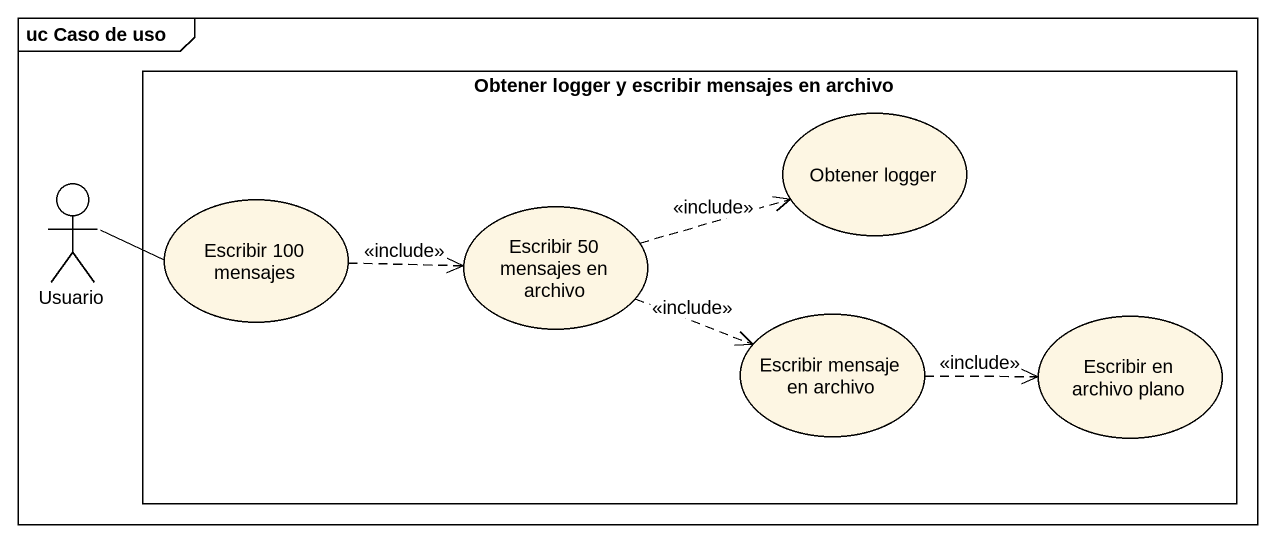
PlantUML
@startuml
mainframe uc Caso de uso
rectangle "Obtener logger y escribir mensajes en archivo" as Obtener_logger_y_escribir {
  usecase "Obtener logger" as Obtener_logger
  usecase "Escribir 100 mensajes" as Escribir_100_mensajes
  usecase "Escribir 50 mensajes en archivo" as Escribir_50_mensajes_en
  usecase "Escribir mensaje en archivo" as Escribir_mensaje_en_archivo
  usecase "Escribir en archivo plano" as Escribir_en_archivo_plano
}
actor Usuario
Usuario -right- Escribir_100_mensajes
Escribir_100_mensajes .right.> Escribir_50_mensajes_en : <<include>>
Escribir_50_mensajes_en .right.> Obtener_logger : <<include>>
Escribir_50_mensajes_en .right.> Escribir_mensaje_en_archivo : <<include>>
Escribir_mensaje_en_archivo .right.> Escribir_en_archivo_plano : <<include>>
@enduml
